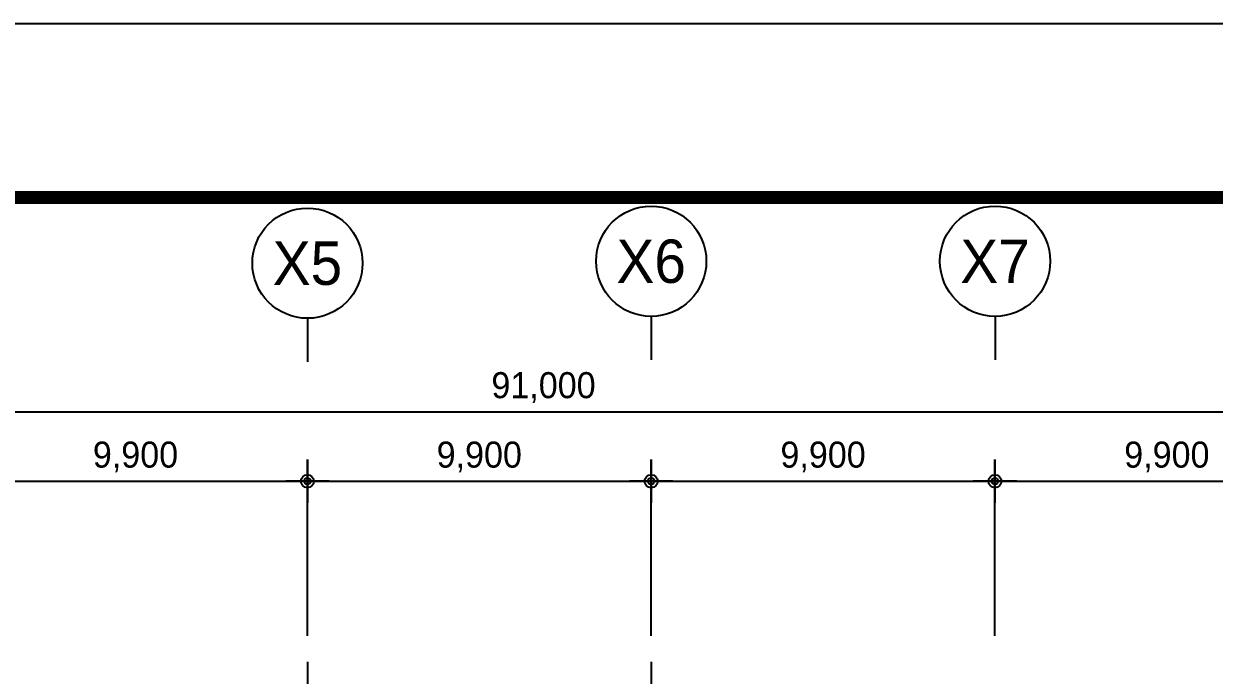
# Model space of a CAD drawing. Header units: metres. Extents: x 630750 to 860239, y 578133 to 726633.
# Drawn here: x 710038 to 744317, y 707875 to 726633 of the extents above; entities that cross this region are included whole.
import ezdxf
from ezdxf.enums import TextEntityAlignment as Align

# ---------------------------------------------------------------- set-up
doc = ezdxf.new("R2010")
doc.units = ezdxf.units.M
doc.header["$LTSCALE"] = 300
doc.layers.get('Defpoints').update_dxf_attribs({"color": 8})
for name, color, linetype in [('001dmp-FORM', 7, 'Continuous'), ('A-CEN-1', 1, 'Continuous'), ('A-DIM', 7, 'Continuous'), ('A-GRID-DIMS', 14, 'Continuous'), ('DIM', 7, 'Continuous')]:
    doc.layers.add(name, color=color, linetype=linetype)
doc.styles.add('TEXT(돋음)', font='')
doc.styles.add('돋움', font='')
doc.styles.get('TEXT(돋음)').set_extended_font_data('Dotum')
doc.styles.get('돋움').set_extended_font_data('Dotum')
doc.dimstyles.new('DIM250', dxfattribs={"dimscale": 250, "dimtxt": 3, "dimasz": 1, "dimexe": 2, "dimexo": 3, "dimgap": 1, "dimtad": 1, "dimdec": 0, "dimzin": 0, "dimdsep": 46, "dimlunit": 6, "dimtxsty": 'TEXT(돋음)', "dimblk": 'Z_DOT', "dimcen": 2.5, "dimdle": 2, "dimclrd": 256, "dimclre": 256, "dimclrt": 3, "dimadec": 0, "dimazin": 0, "dimtfac": 1, "dimtdec": 0, "dimtix": 1, "dimtmove": 2, "dimatfit": 3, "dimldrblk": 'Z_DOT', "dimfxl": 1, "dimtolj": 1, "dimtzin": 0, "dimarcsym": 0})

# ---------------------------------------------------------------- blocks, each defined once
blk = doc.blocks.new('Z_DOT')
at = {"layer": 'DIM', "color": 7}
for p, q in [((0, -2.5), (0, 2.5)), ((-2.5, 0), (2.5, 0))]:
    blk.add_line(p, q, dxfattribs=at)
for radius in [0.75, 0.375]:
    blk.add_circle((0, 0), radius, dxfattribs=at)
blk = doc.blocks.new('*D52')
at = {"layer": 'A-DIM', "lineweight": -2, "transparency": 16777216}
for p, q in [((679504, 709009), (679504, 715959)), ((770504, 709009), (770504, 715959)), ((679754, 715459), (770254, 715459))]:
    blk.add_line(p, q, dxfattribs=at)
at = {"layer": 'Defpoints', "color": 0, "transparency": 16777216}
for p in [(770504, 715459), (679504, 708259), (770504, 708259)]:
    blk.add_point(p, dxfattribs=at)
at = {"layer": 'A-DIM', "lineweight": -2, "transparency": 16777216, "xscale": 250, "yscale": 250, "zscale": 250, "rotation": 180}
blk.add_blockref('Z_DOT', (679504, 715459), dxfattribs=at)
at = {"layer": 'A-DIM', "lineweight": -2, "transparency": 16777216, "xscale": 250, "yscale": 250, "zscale": 250}
blk.add_blockref('Z_DOT', (770504, 715459), dxfattribs=at)
at = {"layer": 'A-DIM', "color": 3, "transparency": 16777216, "insert": (725004, 716157), "char_height": 750, "attachment_point": 5, "style": 'TEXT(돋음)'}
blk.add_mtext('\\A1;91,000', dxfattribs=at)
blk = doc.blocks.new('*D58')
at = {"layer": 'A-DIM', "lineweight": -2, "transparency": 16777216}
for p, q in [((708304, 709009), (708304, 713959)), ((718204, 709009), (718204, 713959)), ((708554, 713459), (717954, 713459))]:
    blk.add_line(p, q, dxfattribs=at)
at = {"layer": 'Defpoints', "color": 0, "transparency": 16777216}
for p in [(718204, 713459), (708304, 708259), (718204, 708259)]:
    blk.add_point(p, dxfattribs=at)
at = {"layer": 'A-DIM', "lineweight": -2, "transparency": 16777216, "xscale": 250, "yscale": 250, "zscale": 250, "rotation": 180}
blk.add_blockref('Z_DOT', (708304, 713459), dxfattribs=at)
at = {"layer": 'A-DIM', "lineweight": -2, "transparency": 16777216, "xscale": 250, "yscale": 250, "zscale": 250}
blk.add_blockref('Z_DOT', (718204, 713459), dxfattribs=at)
at = {"layer": 'A-DIM', "color": 3, "transparency": 16777216, "insert": (713254, 714157), "char_height": 750, "attachment_point": 5, "style": 'TEXT(돋음)'}
blk.add_mtext('\\A1;9,900', dxfattribs=at)
blk = doc.blocks.new('*D59')
at = {"layer": 'A-DIM', "lineweight": -2, "transparency": 16777216}
for p, q in [((718204, 709009), (718204, 713959)), ((728104, 709009), (728104, 713959)), ((718454, 713459), (727854, 713459))]:
    blk.add_line(p, q, dxfattribs=at)
at = {"layer": 'Defpoints', "color": 0, "transparency": 16777216}
for p in [(728104, 713459), (718204, 708259), (728104, 708259)]:
    blk.add_point(p, dxfattribs=at)
at = {"layer": 'A-DIM', "lineweight": -2, "transparency": 16777216, "xscale": 250, "yscale": 250, "zscale": 250, "rotation": 180}
blk.add_blockref('Z_DOT', (718204, 713459), dxfattribs=at)
at = {"layer": 'A-DIM', "lineweight": -2, "transparency": 16777216, "xscale": 250, "yscale": 250, "zscale": 250}
blk.add_blockref('Z_DOT', (728104, 713459), dxfattribs=at)
at = {"layer": 'A-DIM', "color": 3, "transparency": 16777216, "insert": (723154, 714157), "char_height": 750, "attachment_point": 5, "style": 'TEXT(돋음)'}
blk.add_mtext('\\A1;9,900', dxfattribs=at)
blk = doc.blocks.new('*D60')
at = {"layer": 'A-DIM', "lineweight": -2, "transparency": 16777216}
for p, q in [((728104, 709009), (728104, 713959)), ((738004, 709009), (738004, 713959)), ((728354, 713459), (737754, 713459))]:
    blk.add_line(p, q, dxfattribs=at)
at = {"layer": 'Defpoints', "color": 0, "transparency": 16777216}
for p in [(738004, 713459), (728104, 708259), (738004, 708259)]:
    blk.add_point(p, dxfattribs=at)
at = {"layer": 'A-DIM', "lineweight": -2, "transparency": 16777216, "xscale": 250, "yscale": 250, "zscale": 250, "rotation": 180}
blk.add_blockref('Z_DOT', (728104, 713459), dxfattribs=at)
at = {"layer": 'A-DIM', "lineweight": -2, "transparency": 16777216, "xscale": 250, "yscale": 250, "zscale": 250}
blk.add_blockref('Z_DOT', (738004, 713459), dxfattribs=at)
at = {"layer": 'A-DIM', "color": 3, "transparency": 16777216, "insert": (733054, 714157), "char_height": 750, "attachment_point": 5, "style": 'TEXT(돋음)'}
blk.add_mtext('\\A1;9,900', dxfattribs=at)
blk = doc.blocks.new('*D61')
at = {"layer": 'A-DIM', "lineweight": -2, "transparency": 16777216}
for p, q in [((738004, 709009), (738004, 713959)), ((747904, 709009), (747904, 713959)), ((738254, 713459), (747654, 713459))]:
    blk.add_line(p, q, dxfattribs=at)
at = {"layer": 'Defpoints', "color": 0, "transparency": 16777216}
for p in [(747904, 713459), (738004, 708259), (747904, 708259)]:
    blk.add_point(p, dxfattribs=at)
at = {"layer": 'A-DIM', "lineweight": -2, "transparency": 16777216, "xscale": 250, "yscale": 250, "zscale": 250, "rotation": 180}
blk.add_blockref('Z_DOT', (738004, 713459), dxfattribs=at)
at = {"layer": 'A-DIM', "lineweight": -2, "transparency": 16777216, "xscale": 250, "yscale": 250, "zscale": 250}
blk.add_blockref('Z_DOT', (747904, 713459), dxfattribs=at)
at = {"layer": 'A-DIM', "color": 3, "transparency": 16777216, "insert": (742954, 714157), "char_height": 750, "attachment_point": 5, "style": 'TEXT(돋음)'}
blk.add_mtext('\\A1;9,900', dxfattribs=at)
blk = doc.blocks.new('*U18')
blk.add_line((0, 5), (0, 0))
blk.add_circle((0, 11.35), 6.35)
at = {"color": 3, "style": '돋움'}
blk.add_attdef('NO', text='', height=5, dxfattribs=at).set_placement((0, 11.35), align=Align.MIDDLE_CENTER)
blk = doc.blocks.new('*D125')
at = {"layer": 'A-DIM', "lineweight": -2, "transparency": 16777216}
for p, q in [((679504, 709009), (679504, 715959)), ((770504, 709009), (770504, 715959)), ((679754, 715459), (770254, 715459))]:
    blk.add_line(p, q, dxfattribs=at)
at = {"layer": 'Defpoints', "color": 0, "transparency": 16777216}
for p in [(770504, 715459), (679504, 708259), (770504, 708259)]:
    blk.add_point(p, dxfattribs=at)
at = {"layer": 'A-DIM', "lineweight": -2, "transparency": 16777216, "xscale": 250, "yscale": 250, "zscale": 250, "rotation": 180}
blk.add_blockref('Z_DOT', (679504, 715459), dxfattribs=at)
at = {"layer": 'A-DIM', "lineweight": -2, "transparency": 16777216, "xscale": 250, "yscale": 250, "zscale": 250}
blk.add_blockref('Z_DOT', (770504, 715459), dxfattribs=at)
at = {"layer": 'A-DIM', "color": 3, "transparency": 16777216, "insert": (725004, 716157), "char_height": 750, "attachment_point": 5, "style": 'TEXT(돋음)'}
blk.add_mtext('\\A1;91,000', dxfattribs=at)
blk = doc.blocks.new('*D131')
at = {"layer": 'A-DIM', "lineweight": -2, "transparency": 16777216}
for p, q in [((708304, 709009), (708304, 713959)), ((718204, 709009), (718204, 713959)), ((708554, 713459), (717954, 713459))]:
    blk.add_line(p, q, dxfattribs=at)
at = {"layer": 'Defpoints', "color": 0, "transparency": 16777216}
for p in [(718204, 713459), (708304, 708259), (718204, 708259)]:
    blk.add_point(p, dxfattribs=at)
at = {"layer": 'A-DIM', "lineweight": -2, "transparency": 16777216, "xscale": 250, "yscale": 250, "zscale": 250, "rotation": 180}
blk.add_blockref('Z_DOT', (708304, 713459), dxfattribs=at)
at = {"layer": 'A-DIM', "lineweight": -2, "transparency": 16777216, "xscale": 250, "yscale": 250, "zscale": 250}
blk.add_blockref('Z_DOT', (718204, 713459), dxfattribs=at)
at = {"layer": 'A-DIM', "color": 3, "transparency": 16777216, "insert": (713254, 714157), "char_height": 750, "attachment_point": 5, "style": 'TEXT(돋음)'}
blk.add_mtext('\\A1;9,900', dxfattribs=at)
blk = doc.blocks.new('*D132')
at = {"layer": 'A-DIM', "lineweight": -2, "transparency": 16777216}
for p, q in [((718204, 709009), (718204, 713959)), ((728104, 709009), (728104, 713959)), ((718454, 713459), (727854, 713459))]:
    blk.add_line(p, q, dxfattribs=at)
at = {"layer": 'Defpoints', "color": 0, "transparency": 16777216}
for p in [(728104, 713459), (718204, 708259), (728104, 708259)]:
    blk.add_point(p, dxfattribs=at)
at = {"layer": 'A-DIM', "lineweight": -2, "transparency": 16777216, "xscale": 250, "yscale": 250, "zscale": 250, "rotation": 180}
blk.add_blockref('Z_DOT', (718204, 713459), dxfattribs=at)
at = {"layer": 'A-DIM', "lineweight": -2, "transparency": 16777216, "xscale": 250, "yscale": 250, "zscale": 250}
blk.add_blockref('Z_DOT', (728104, 713459), dxfattribs=at)
at = {"layer": 'A-DIM', "color": 3, "transparency": 16777216, "insert": (723154, 714157), "char_height": 750, "attachment_point": 5, "style": 'TEXT(돋음)'}
blk.add_mtext('\\A1;9,900', dxfattribs=at)
blk = doc.blocks.new('*D133')
at = {"layer": 'A-DIM', "lineweight": -2, "transparency": 16777216}
for p, q in [((728104, 709009), (728104, 713959)), ((738004, 709009), (738004, 713959)), ((728354, 713459), (737754, 713459))]:
    blk.add_line(p, q, dxfattribs=at)
at = {"layer": 'Defpoints', "color": 0, "transparency": 16777216}
for p in [(738004, 713459), (728104, 708259), (738004, 708259)]:
    blk.add_point(p, dxfattribs=at)
at = {"layer": 'A-DIM', "lineweight": -2, "transparency": 16777216, "xscale": 250, "yscale": 250, "zscale": 250, "rotation": 180}
blk.add_blockref('Z_DOT', (728104, 713459), dxfattribs=at)
at = {"layer": 'A-DIM', "lineweight": -2, "transparency": 16777216, "xscale": 250, "yscale": 250, "zscale": 250}
blk.add_blockref('Z_DOT', (738004, 713459), dxfattribs=at)
at = {"layer": 'A-DIM', "color": 3, "transparency": 16777216, "insert": (733054, 714157), "char_height": 750, "attachment_point": 5, "style": 'TEXT(돋음)'}
blk.add_mtext('\\A1;9,900', dxfattribs=at)
blk = doc.blocks.new('*D134')
at = {"layer": 'A-DIM', "lineweight": -2, "transparency": 16777216}
for p, q in [((738004, 709009), (738004, 713959)), ((747904, 709009), (747904, 713959)), ((738254, 713459), (747654, 713459))]:
    blk.add_line(p, q, dxfattribs=at)
at = {"layer": 'Defpoints', "color": 0, "transparency": 16777216}
for p in [(747904, 713459), (738004, 708259), (747904, 708259)]:
    blk.add_point(p, dxfattribs=at)
at = {"layer": 'A-DIM', "lineweight": -2, "transparency": 16777216, "xscale": 250, "yscale": 250, "zscale": 250, "rotation": 180}
blk.add_blockref('Z_DOT', (738004, 713459), dxfattribs=at)
at = {"layer": 'A-DIM', "lineweight": -2, "transparency": 16777216, "xscale": 250, "yscale": 250, "zscale": 250}
blk.add_blockref('Z_DOT', (747904, 713459), dxfattribs=at)
at = {"layer": 'A-DIM', "color": 3, "transparency": 16777216, "insert": (742954, 714157), "char_height": 750, "attachment_point": 5, "style": 'TEXT(돋음)'}
blk.add_mtext('\\A1;9,900', dxfattribs=at)
blk = doc.blocks.new('xref-sheet(건축)')
at = {"layer": '001dmp-FORM', "color": 30}
blk.add_lwpolyline([(8410, 5940), (0, 5940), (0, 0), (8410, 0)], close=True, dxfattribs=at)
at = {"layer": '001dmp-FORM', "const_width": 15}
blk.add_lwpolyline([(300, 200), (300, 5740), (8210, 5740), (8210, 200)], close=True, dxfattribs=at)

msp = doc.modelspace()

# ---------------------------------------------------------------- linework, layer by layer
at = {"layer": 'A-CEN-1', "linetype": 'Continuous'}
for p, q in [((718204.4, 708258.8), (718204.4, 640745.8)), ((728104.4, 708258.8), (728104.4, 640745.8))]:
    msp.add_line(p, q, dxfattribs=at)

# ---------------------------------------------------------------- block references
at = {"xscale": 24.99999135418329, "yscale": 24.99999133078381, "zscale": 24.99999133122849}
msp.add_blockref('xref-sheet(건축)', (630750, 578132.8), dxfattribs=at)
at = {"layer": 'A-GRID-DIMS', "xscale": 250, "yscale": 250, "zscale": 250}
for p, values in [((718206.4, 716901.6), {'NO': 'X5'}), ((718206.4, 716901.6), {'NO': 'X5'}), ((728104.4, 716958.8), {'NO': 'X6'}), ((728104.4, 716958.8), {'NO': 'X6'}), ((738006.4, 716958.8), {'NO': 'X7'}), ((738006.4, 716958.8), {'NO': 'X7'})]:
    msp.add_blockref('*U18', p, dxfattribs=at).add_auto_attribs(values)

# ---------------------------------------------------------------- dimensions: what is measured, and where the dimension line sits
at = {"layer": 'A-DIM'}
for base, p1, p2, picture, middle in [((770504.4, 715458.8), (679504.4, 708258.8), (770504.4, 708258.8), '*D52', (725004.4, 716156.6)), ((770504.4, 715458.8), (679504.4, 708258.8), (770504.4, 708258.8), '*D125', (725004.4, 716156.6)), ((718204.4, 713458.8), (708304.4, 708258.8), (718204.4, 708258.8), '*D58', (713254.4, 714156.6)), ((718204.4, 713458.8), (708304.4, 708258.8), (718204.4, 708258.8), '*D131', (713254.4, 714156.6)), ((728104.4, 713458.8), (718204.4, 708258.8), (728104.4, 708258.8), '*D59', (723154.4, 714156.6)), ((728104.4, 713458.8), (718204.4, 708258.8), (728104.4, 708258.8), '*D132', (723154.4, 714156.6)), ((738004.4, 713458.8), (728104.4, 708258.8), (738004.4, 708258.8), '*D60', (733054.4, 714156.6)), ((738004.4, 713458.8), (728104.4, 708258.8), (738004.4, 708258.8), '*D133', (733054.4, 714156.6)), ((747904.4, 713458.8), (738004.4, 708258.8), (747904.4, 708258.8), '*D61', (742954.4, 714156.6)), ((747904.4, 713458.8), (738004.4, 708258.8), (747904.4, 708258.8), '*D134', (742954.4, 714156.6))]:
    dim = msp.add_linear_dim(base=base, p1=p1, p2=p2, dimstyle='DIM250', dxfattribs=at)
    dim.commit()
    dim.dimension.update_dxf_attribs({"geometry": picture, "text_midpoint": middle})

doc.saveas('drawing.dxf')
